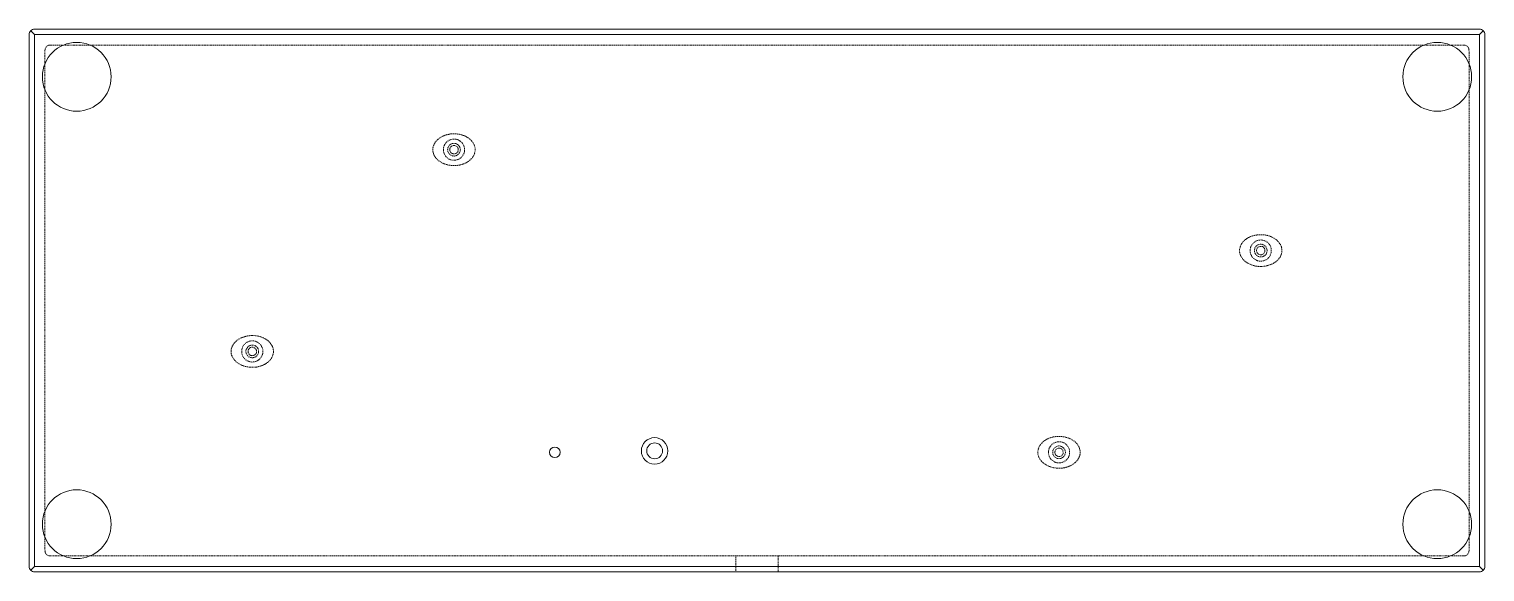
# Model space of a CAD drawing. Header units: inches. Extents: x -275 to 0, y -102 to 0.
import ezdxf

# ---------------------------------------------------------------- set-up
doc = ezdxf.new("R2010")
doc.units = ezdxf.units.IN
doc.header["$MEASUREMENT"] = 0
doc.linetypes.add('HIDDEN2', pattern=[0.1875, 0.125, -0.0625])

msp = doc.modelspace()

# ---------------------------------------------------------------- linework, layer by layer
at = {"color": 0, "linetype": 'Continuous', "lineweight": 0}
for p, q in [((-274, 0), (-1, 0)), ((-275, -101.5), (-275, -1)), ((-274, -1), (-274.71, -0.29)), ((-1, -1), (-274, -1)), ((-274, -1), (-274, -101.5)), ((-0.29, -0.29), (-1, -1)), ((-1, -101.5), (-1, -1)), ((0, -1), (0, -101.5)), ((-274, -101.5), (-274.71, -102.21)), ((-274, -101.5), (-1, -101.5)), ((-1, -101.5), (-0.29, -102.21)), ((-1, -102.5), (-274, -102.5))]:
    msp.add_line(p, q, dxfattribs=at)
at = {"color": 0, "linetype": 'HIDDEN2', "lineweight": 0}
for p, q in [((-272, -4), (-272, -98.5)), ((-4, -3), (-271, -3)), ((-3, -98.5), (-3, -4)), ((-271, -99.5), (-4, -99.5)), ((-141.5, -99.5), (-141.5, -102.5)), ((-133.5, -102.5), (-133.5, -99.5))]:
    msp.add_line(p, q, dxfattribs=at)
at = {"color": 0, "linetype": 'Continuous', "lineweight": 0}
for centre, radius in [((-266, -9), 6.5), ((-9, -9), 6.5), ((-175.69, -79.92), 1), ((-156.84, -79.65), 1.5), ((-266, -93.5), 6.5), ((-9, -93.5), 6.5)]:
    msp.add_circle(centre, radius, dxfattribs=at)
at = {"color": 0, "linetype": 'HIDDEN2', "lineweight": 0, "extrusion": (2e-16, 0, -1)}
for centre, radius in [((194.74, -22.77), 2), ((194.74, -22.77), 0.8), ((42.34, -41.82), 2), ((42.34, -41.82), 0.8), ((232.84, -60.87), 2), ((232.84, -60.87), 0.8), ((80.44, -79.92), 2), ((80.44, -79.92), 0.8)]:
    msp.add_circle(centre, radius, dxfattribs=at)
at = {"color": 0, "linetype": 'HIDDEN2', "lineweight": 0}
for centre in [(-194.74, -22.77), (-42.34, -41.82), (-232.84, -60.87), (-80.44, -79.92)]:
    msp.add_circle(centre, 1.2, dxfattribs=at)
at = {"color": 0, "linetype": 'Continuous', "lineweight": 0, "extrusion": (2e-16, 0, -1)}
msp.add_circle((156.84, -79.65), 2.5, dxfattribs=at)
at = {"color": 0, "linetype": 'Continuous', "lineweight": 0}
for centre, start, end in [((-274, -1), 90, 135), ((-1, -1), 45, 90), ((-274, -1), 135, 180), ((-1, -1), 0, 45), ((-274, -101.5), 180, 225), ((-1, -101.5), 315, 0), ((-274, -101.5), 225, 270), ((-1, -101.5), 270, 315)]:
    msp.add_arc(centre, 1, start, end, dxfattribs=at)
at = {"color": 0, "linetype": 'HIDDEN2', "lineweight": 0}
for centre, start, end in [((-271, -4), 90, 180), ((-4, -4), 0, 90), ((-271, -98.5), 180, 270), ((-4, -98.5), 270, 0)]:
    msp.add_arc(centre, 1, start, end, dxfattribs=at)
for points in [[(-190.74, -22.77), (-190.74, -22.91), (-190.76, -23.06), (-190.83, -23.44), (-190.91, -23.66), (-191.14, -24.09), (-191.28, -24.29), (-191.59, -24.62), (-191.74, -24.76), (-192.21, -25.11), (-192.55, -25.29), (-193.29, -25.58), (-193.7, -25.68), (-194.46, -25.77), (-194.8, -25.78), (-195.71, -25.71), (-196.27, -25.57), (-197.2, -25.16), (-197.58, -24.91), (-198.18, -24.34), (-198.4, -24.03), (-198.69, -23.38), (-198.75, -23.04), (-198.74, -22.42), (-198.67, -22.13), (-198.42, -21.55), (-198.23, -21.26), (-197.74, -20.76), (-197.44, -20.53), (-196.74, -20.15), (-196.34, -20), (-195.6, -19.83), (-195.27, -19.78), (-194.34, -19.75), (-193.73, -19.83), (-192.67, -20.17), (-192.21, -20.41), (-191.49, -20.98), (-191.22, -21.3), (-190.97, -21.77), (-190.91, -21.89), (-190.79, -22.26), (-190.74, -22.52), (-190.74, -22.77)], [(-46.34, -41.83), (-46.34, -41.68), (-46.33, -41.53), (-46.26, -41.16), (-46.18, -40.93), (-45.95, -40.51), (-45.81, -40.31), (-45.5, -39.97), (-45.35, -39.83), (-44.88, -39.48), (-44.54, -39.3), (-43.8, -39.01), (-43.39, -38.91), (-42.64, -38.82), (-42.29, -38.81), (-41.38, -38.87), (-40.82, -39.01), (-39.89, -39.42), (-39.51, -39.67), (-38.91, -40.24), (-38.69, -40.55), (-38.4, -41.2), (-38.34, -41.53), (-38.35, -42.16), (-38.42, -42.45), (-38.66, -43.03), (-38.85, -43.31), (-39.34, -43.82), (-39.64, -44.05), (-40.34, -44.43), (-40.74, -44.58), (-41.48, -44.76), (-41.81, -44.8), (-42.74, -44.84), (-43.35, -44.76), (-44.41, -44.42), (-44.88, -44.18), (-45.59, -43.61), (-45.86, -43.29), (-46.12, -42.83), (-46.17, -42.7), (-46.3, -42.33), (-46.34, -42.08), (-46.34, -41.83)], [(-228.84, -60.87), (-228.84, -61.01), (-228.86, -61.16), (-228.93, -61.54), (-229.01, -61.76), (-229.24, -62.19), (-229.38, -62.39), (-229.69, -62.72), (-229.84, -62.86), (-230.31, -63.21), (-230.65, -63.39), (-231.39, -63.68), (-231.8, -63.78), (-232.56, -63.87), (-232.9, -63.88), (-233.81, -63.81), (-234.37, -63.67), (-235.3, -63.26), (-235.68, -63.01), (-236.28, -62.44), (-236.5, -62.13), (-236.79, -61.48), (-236.85, -61.14), (-236.84, -60.52), (-236.77, -60.23), (-236.52, -59.65), (-236.33, -59.36), (-235.84, -58.86), (-235.54, -58.63), (-234.84, -58.25), (-234.44, -58.1), (-233.7, -57.93), (-233.37, -57.88), (-232.44, -57.85), (-231.83, -57.93), (-230.77, -58.27), (-230.31, -58.51), (-229.59, -59.08), (-229.32, -59.4), (-229.07, -59.87), (-229.01, -59.99), (-228.89, -60.36), (-228.84, -60.62), (-228.84, -60.87)], [(-84.44, -79.92), (-84.44, -79.77), (-84.43, -79.63), (-84.36, -79.25), (-84.27, -79.02), (-84.05, -78.6), (-83.91, -78.4), (-83.6, -78.07), (-83.44, -77.92), (-82.98, -77.58), (-82.64, -77.39), (-81.89, -77.1), (-81.49, -77), (-80.73, -76.91), (-80.39, -76.91), (-79.47, -76.98), (-78.91, -77.11), (-77.99, -77.52), (-77.6, -77.77), (-77.01, -78.34), (-76.78, -78.66), (-76.5, -79.31), (-76.44, -79.64), (-76.45, -80.27), (-76.52, -80.56), (-76.77, -81.14), (-76.96, -81.42), (-77.45, -81.93), (-77.75, -82.16), (-78.44, -82.54), (-78.84, -82.69), (-79.58, -82.86), (-79.91, -82.9), (-80.85, -82.94), (-81.46, -82.86), (-82.52, -82.51), (-82.98, -82.27), (-83.7, -81.7), (-83.97, -81.38), (-84.22, -80.92), (-84.27, -80.79), (-84.4, -80.42), (-84.44, -80.17), (-84.44, -79.92)]]:
    msp.add_open_spline(points, degree=3, knots=[-3.141593, -3.141593, -3.141593, -3.141593, -2.996365, -2.996365, -2.764001, -2.764001, -2.54388, -2.54388, -2.362737, -2.362737, -2.054255, -2.054255, -1.730543, -1.730543, -1.468798, -1.468798, -1.02966, -1.02966, -0.658933, -0.658933, -0.312779, -0.312779, 0.018604, 0.018604, 0.310742, 0.310742, 0.620616, 0.620616, 0.931145, 0.931145, 1.26583, 1.26583, 1.520483, 1.520483, 1.982939, 1.982939, 2.394709, 2.394709, 2.760092, 2.760092, 2.89024, 2.89024, 3.141593, 3.141593, 3.141593, 3.141593], dxfattribs=at)

doc.saveas('drawing.dxf')
